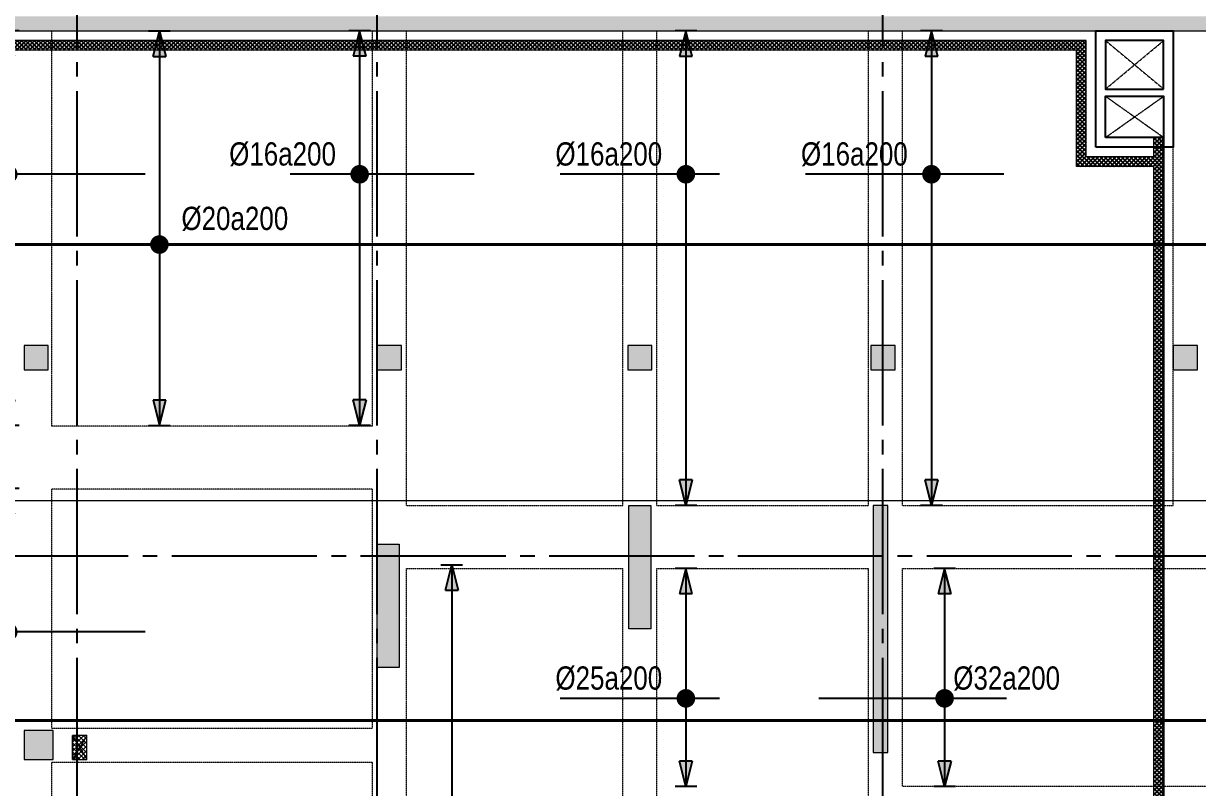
# Model space of a CAD drawing. Header units: millimetres. Extents: x -3819597 to -2591384, y 582389 to 820195.
# Drawn here: x -3678958 to -3654695, y 757456 to 773231 of the extents above; entities that cross this region are included whole.
import ezdxf
from ezdxf.enums import TextEntityAlignment as Align

# ---------------------------------------------------------------- set-up
doc = ezdxf.new("R2010")
doc.units = ezdxf.units.MM
doc.header["$MEASUREMENT"] = 0
for name, pattern in [('CENTER', [2, 1.25, -0.25, 0.25, -0.25]), ('CHG_XX_Damsan_Ham 2$0$CHG_XX_Damsan_Ham 2$0$HIDDEN', [0.375, 0.25, -0.125]), ('CHG_XX_Luoi truc$0$MB_Luoi truc$0$Center101', [13, 10, -1, 1, -1]), ('HIDDEN', [0.375, 0.25, -0.125])]:
    doc.linetypes.add(name, pattern=pattern)
doc.layers.get('Defpoints').update_dxf_attribs({"color": 10, "lineweight": 0})
for name, color, linetype in [('02HN. TEXT B', 1, 'Continuous'), ('08HN. SSS X', 6, 'Continuous'), ('12HN. GRID', 1, 'CENTER'), ('CHG_XX_Damsan_Ham 2$0$CHG_XX_Damsan_Ham 2$0$MEP-00-GENERAL-35', 2, 'Continuous'), ('CHG_XX_Damsan_Ham 2$0$DTE-MEP-REVISION-1', 2, 'Continuous'), ('CHG_XX_Luoi truc$0$Grid', 34, 'Continuous'), ('CHG_XX_Luoi truc$0$Grid Line', 8, 'CHG_XX_Luoi truc$0$MB_Luoi truc$0$Center101'), ('dim', 51, 'Continuous')]:
    doc.layers.add(name, color=color, linetype=linetype)
for name, color, linetype, lineweight, plot in [('CHG_XX_Cot_Ham 2$0$NS-Column-H2', 90, 'Continuous', 13, False), ('CHG_XX_Cot_Ham 2$0$NS-Column-H2 @ 1', 90, 'Continuous', 13, False), ('CHG_XX_Cot_Ham 2$0$NS-Column-H2 @ 150', 90, 'Continuous', 13, False)]:
    doc.layers.add(name, color=color, linetype=linetype, lineweight=lineweight, plot=plot)
for name, color, linetype, lineweight in [('CHG_XX_Cot_Ham 2$0$NS-Pier-H2', 150, 'Continuous', 13), ('CHG_XX_Cot_Ham 2$0$NS-Pier-H2 @ 1', 150, 'Continuous', 13), ('CHG_XX_Cot_Ham 2$0$NS-Pier-H2 @ 150', 150, 'Continuous', 13), ("CHG_XX_Damsan_Ham 2$0$CHG_XX_Damsan_Ham 2$0$'S_General_Hidden_1 Thin", 1, 'CHG_XX_Damsan_Ham 2$0$CHG_XX_Damsan_Ham 2$0$HIDDEN', 18), ('CHG_XX_Damsan_Ham 2$0$CHG_XX_Damsan_Ham 2$0$CHG_XX_Damsan_Ham 2$0$HATCH', 154, 'Continuous', 9), ('CHG_XX_Damsan_Ham 2$0$CHG_XX_Damsan_Ham 2$0$CHG_XX_Damsan_Ham 2$0$Start net bao', 3, 'Continuous', 18), ('CHG_XX_Damsan_Ham 2$0$CHG_XX_Damsan_Ham 2$0$DBAO', 3, 'Continuous', 13), ('CHG_XX_Damsan_Ham 2$0$CHG_XX_Damsan_Ham 2$0$DMo', 9, 'CHG_XX_Damsan_Ham 2$0$CHG_XX_Damsan_Ham 2$0$HIDDEN', 9), ('CHG_XX_Damsan_Ham 2$0$CHG_XX_Damsan_Ham 2$0$DTE-MEP-H-SLAB TEXT', 3, 'Continuous', 0), ('CHG_XX_Damsan_Ham 2$0$CHG_XX_Damsan_Ham 2$0$HATCH', 154, 'Continuous', 9), ('CHG_XX_Damsan_Ham 2$0$CHG_XX_Damsan_Ham 2$0$mach ngung thi cong', 6, 'Continuous', 13), ('CHG_XX_Damsan_Ham 2$0$CHG_XX_Damsan_Ham 2$0$Start hatch', 8, 'Continuous', 25), ('CHG_XX_Damsan_Ham 2$0$CHG_XX_Damsan_Ham 2$0$Start net bao', 3, 'Continuous', 18), ('CHG_XX_Damsan_Ham 2$0$DTE-MEP-H-SLAB TEXT', 3, 'Continuous', 0), ('CHG_XX_Damsan_Ham 2$0$HATCH', 57, 'Continuous', 9), ('CHG_XX_Damsan_Ham 2$0$mach ngung thi cong', 6, 'Continuous', 13), ('thep chay suot', 5, 'HIDDEN', 40)]:
    doc.layers.add(name, color=color, linetype=linetype, lineweight=lineweight)
doc.styles.add('[HN042014]STYLE', font='arial.ttf', dxfattribs={"width": 0.8})
doc.styles.add('CHG_XX_Luoi truc$0$MB_Luoi truc$0$Grid A-F$0$VNI-HelveCB', font='VHELVCB_0.TTF')
pattern_1 = [(45, (-2489668.38, 817754.12), (-88.3883476, 88.3883476), [])]

# ---------------------------------------------------------------- blocks, each defined once
blk = doc.blocks.new('*U557')
at = {"layer": '12HN. GRID', "linetype": 'Continuous'}
h = blk.add_hatch(color=256, dxfattribs=at)
h.dxf.hatch_style = 1
h.paths.add_polyline_path([(-44, 811.7), (44, 811.7), (0, 987.7)])
h = blk.add_hatch(color=256, dxfattribs=at)
h.dxf.hatch_style = 1
h.paths.add_polyline_path([(0, -1729), (44, -1553), (-44, -1553)])
at = {"layer": '08HN. SSS X', "linetype": 'ByBlock', "ltscale": 10}
for p, q in [((-942.2, 0), (855.8, 0)), ((-942.2, 0), (-942.2, 0)), ((855.8, 0), (855.8, 0))]:
    blk.add_line(p, q, dxfattribs=at)
at = {"layer": '12HN. GRID', "linetype": 'Continuous'}
for p, q in [((-75, 987.7), (75, 987.7)), ((-44, 811.7), (0, 987.7)), ((0, 987.7), (0, -1729)), ((0, 987.7), (44, 811.7)), ((-44, 811.7), (44, 811.7)), ((-44, -1553), (44, -1553)), ((-44, -1553), (0, -1729)), ((0, -1729), (44, -1553)), ((-75, -1729), (75, -1729))]:
    blk.add_line(p, q, dxfattribs=at)
at = {"layer": '12HN. GRID', "linetype": 'Continuous', "const_width": 64, "flags": 128}
blk.add_lwpolyline([(-32, 0, 1), (32, 0, 1)], format="xyb", close=True, dxfattribs=at)
at = {"layer": '02HN. TEXT B', "linetype": 'ByBlock', "style": '[HN042014]STYLE', "width": 0.8, "flags": 8}
blk.add_attdef('1', text='', height=160, dxfattribs=at).set_placement((164.4, 140), align=Align.MIDDLE_LEFT)
blk.add_attdef('0', text='', height=160, dxfattribs=at).set_placement((1102.5, 160), align=Align.MIDDLE_CENTER)
at = {"layer": 'Defpoints', "color": 9, "linetype": 'ByBlock', "style": '[HN042014]STYLE', "width": 0.8, "flags": 9}
for tag, p in [('2', (2489.1, 9127.5)), ('3', (2489.1, 8722.7)), ('4', (2489.1, 8317.9)), ('5', (2489.1, 7927.5))]:
    blk.add_attdef(tag, text='', height=250, dxfattribs=at).set_placement(p, align=Align.MIDDLE_CENTER)
blk = doc.blocks.new('*U558')
at = {"layer": '12HN. GRID', "linetype": 'Continuous'}
h = blk.add_hatch(color=256, dxfattribs=at)
h.dxf.hatch_style = 1
h.paths.add_polyline_path([(-44, 811.7), (44, 811.7), (0, 987.7)])
h = blk.add_hatch(color=256, dxfattribs=at)
h.dxf.hatch_style = 1
h.paths.add_polyline_path([(0, -1729), (44, -1553), (-44, -1553)])
at = {"layer": '08HN. SSS X', "linetype": 'ByBlock', "ltscale": 10}
for p, q in [((-788.3, 0), (478.2, 0)), ((-788.3, 0), (-788.3, 0)), ((478.2, 0), (478.2, 0))]:
    blk.add_line(p, q, dxfattribs=at)
at = {"layer": '12HN. GRID', "linetype": 'Continuous'}
for p, q in [((-75, 987.7), (75, 987.7)), ((-44, 811.7), (0, 987.7)), ((0, 987.7), (0, -1729)), ((0, 987.7), (44, 811.7)), ((-44, 811.7), (44, 811.7)), ((-44, -1553), (44, -1553)), ((-44, -1553), (0, -1729)), ((0, -1729), (44, -1553)), ((-75, -1729), (75, -1729))]:
    blk.add_line(p, q, dxfattribs=at)
at = {"layer": '12HN. GRID', "linetype": 'Continuous', "const_width": 64, "flags": 128}
blk.add_lwpolyline([(-32, 0, 1), (32, 0, 1)], format="xyb", close=True, dxfattribs=at)
at = {"layer": '02HN. TEXT B', "linetype": 'ByBlock', "style": '[HN042014]STYLE', "width": 0.8, "flags": 8}
blk.add_attdef('1', text='', height=160, dxfattribs=at).set_placement((164.4, 140), align=Align.MIDDLE_LEFT)
blk.add_attdef('0', text='', height=160, dxfattribs=at).set_placement((1102.5, 160), align=Align.MIDDLE_CENTER)
at = {"layer": 'Defpoints', "color": 9, "linetype": 'ByBlock', "style": '[HN042014]STYLE', "width": 0.8, "flags": 9}
for tag, p in [('2', (2343, 9127.5)), ('3', (2343, 8722.7)), ('4', (2343, 8317.9)), ('5', (2343, 7927.5))]:
    blk.add_attdef(tag, text='', height=250, dxfattribs=at).set_placement(p, align=Align.MIDDLE_CENTER)
blk = doc.blocks.new('*U559')
at = {"layer": '12HN. GRID', "linetype": 'Continuous'}
h = blk.add_hatch(color=256, dxfattribs=at)
h.dxf.hatch_style = 1
h.paths.add_polyline_path([(-44, 811.7), (44, 811.7), (0, 987.7)])
h = blk.add_hatch(color=256, dxfattribs=at)
h.dxf.hatch_style = 1
h.paths.add_polyline_path([(0, -2279), (44, -2103), (-44, -2103)])
at = {"layer": '08HN. SSS X', "linetype": 'ByBlock', "ltscale": 10}
for p, q in [((-232.6, 0), (867.1, 0)), ((-232.6, 0), (-232.6, 0)), ((867.1, 0), (867.1, 0))]:
    blk.add_line(p, q, dxfattribs=at)
at = {"layer": '12HN. GRID', "linetype": 'Continuous'}
for p, q in [((-75, 987.7), (75, 987.7)), ((-44, 811.7), (0, 987.7)), ((0, 987.7), (0, -2279)), ((0, 987.7), (44, 811.7)), ((-44, 811.7), (44, 811.7)), ((-44, -2103), (44, -2103)), ((-44, -2103), (0, -2279)), ((0, -2279), (44, -2103)), ((-75, -2279), (75, -2279))]:
    blk.add_line(p, q, dxfattribs=at)
at = {"layer": '12HN. GRID', "linetype": 'Continuous', "const_width": 64, "flags": 128}
blk.add_lwpolyline([(-32, 0, 1), (32, 0, 1)], format="xyb", close=True, dxfattribs=at)
at = {"layer": '02HN. TEXT B', "linetype": 'ByBlock', "style": '[HN042014]STYLE', "width": 0.8, "flags": 8}
blk.add_attdef('1', text='', height=160, dxfattribs=at).set_placement((164.4, 140), align=Align.MIDDLE_LEFT)
blk.add_attdef('0', text='', height=160, dxfattribs=at).set_placement((1102.5, 160), align=Align.MIDDLE_CENTER)
at = {"layer": 'Defpoints', "color": 9, "linetype": 'ByBlock', "style": '[HN042014]STYLE', "width": 0.8, "flags": 9}
for tag, p in [('2', (2732, 9127.5)), ('3', (2732, 8722.7)), ('4', (2732, 8317.9)), ('5', (2732, 7927.5))]:
    blk.add_attdef(tag, text='', height=250, dxfattribs=at).set_placement(p, align=Align.MIDDLE_CENTER)
blk = doc.blocks.new('*U560')
at = {"layer": '12HN. GRID', "linetype": 'Continuous'}
h = blk.add_hatch(color=256, dxfattribs=at)
h.dxf.hatch_style = 1
h.paths.add_polyline_path([(-44, 811.7), (44, 811.7), (0, 987.7)])
h = blk.add_hatch(color=256, dxfattribs=at)
h.dxf.hatch_style = 1
h.paths.add_polyline_path([(0, -2279), (44, -2103), (-44, -2103)])
at = {"layer": '08HN. SSS X', "linetype": 'ByBlock', "ltscale": 10}
for p, q in [((-499.3, 0), (867.1, 0)), ((-499.3, 0), (-499.3, 0)), ((867.1, 0), (867.1, 0))]:
    blk.add_line(p, q, dxfattribs=at)
at = {"layer": '12HN. GRID', "linetype": 'Continuous'}
for p, q in [((-75, 987.7), (75, 987.7)), ((-44, 811.7), (0, 987.7)), ((0, 987.7), (0, -2279)), ((0, 987.7), (44, 811.7)), ((-44, 811.7), (44, 811.7)), ((-44, -2103), (44, -2103)), ((-44, -2103), (0, -2279)), ((0, -2279), (44, -2103)), ((-75, -2279), (75, -2279))]:
    blk.add_line(p, q, dxfattribs=at)
at = {"layer": '12HN. GRID', "linetype": 'Continuous', "const_width": 64, "flags": 128}
blk.add_lwpolyline([(-32, 0, 1), (32, 0, 1)], format="xyb", close=True, dxfattribs=at)
at = {"layer": '02HN. TEXT B', "linetype": 'ByBlock', "style": '[HN042014]STYLE', "width": 0.8, "flags": 8}
blk.add_attdef('1', text='', height=160, dxfattribs=at).set_placement((164.4, 140), align=Align.MIDDLE_LEFT)
blk.add_attdef('0', text='', height=160, dxfattribs=at).set_placement((1102.5, 160), align=Align.MIDDLE_CENTER)
at = {"layer": 'Defpoints', "color": 9, "linetype": 'ByBlock', "style": '[HN042014]STYLE', "width": 0.8, "flags": 9}
for tag, p in [('2', (2732, 9127.5)), ('3', (2732, 8722.7)), ('4', (2732, 8317.9)), ('5', (2732, 7927.5))]:
    blk.add_attdef(tag, text='', height=250, dxfattribs=at).set_placement(p, align=Align.MIDDLE_CENTER)
blk = doc.blocks.new('*U703')
at = {"layer": '12HN. GRID', "linetype": 'Continuous'}
h = blk.add_hatch(color=256, dxfattribs=at)
h.dxf.hatch_style = 1
h.paths.add_polyline_path([(-44, 1295.3), (44, 1295.3), (0, 1471.3)])
h = blk.add_hatch(color=256, dxfattribs=at)
h.dxf.hatch_style = 1
h.paths.add_polyline_path([(0, -1245.3), (44, -1069.3), (-44, -1069.3)])
for p, q in [((-75, 1471.3), (75, 1471.3)), ((-44, 1295.3), (0, 1471.3)), ((0, 1471.3), (0, -1245.3)), ((0, 1471.3), (44, 1295.3)), ((-44, 1295.3), (44, 1295.3)), ((-44, -1069.3), (44, -1069.3)), ((-44, -1069.3), (0, -1245.3)), ((0, -1245.3), (44, -1069.3)), ((-75, -1245.3), (75, -1245.3))]:
    blk.add_line(p, q, dxfattribs=at)
at = {"layer": '12HN. GRID', "linetype": 'Continuous', "const_width": 64, "flags": 128}
blk.add_lwpolyline([(-32, 0, 1), (32, 0, 1)], format="xyb", close=True, dxfattribs=at)
at = {"layer": 'thep chay suot', "linetype": 'HIDDEN', "ltscale": 10}
blk.add_line((-27726.7, 0), (10959.2, 0), dxfattribs=at)
at = {"layer": '02HN. TEXT B', "linetype": 'ByBlock', "style": '[HN042014]STYLE', "width": 0.8, "flags": 8}
blk.add_attdef('0', text='', height=160, dxfattribs=at).set_placement((-351.3, 260), align=Align.MIDDLE_CENTER)
blk.add_attdef('1', text='', height=160, dxfattribs=at).set_placement((151.8, 180), align=Align.MIDDLE_LEFT)
at = {"layer": 'Defpoints', "color": 9, "linetype": 'ByBlock', "style": '[HN042014]STYLE', "width": 0.8, "flags": 9}
for tag, p in [('2', (-12351, -1000)), ('3', (-12351, -1404.8)), ('4', (-12351, -1809.5)), ('5', (-12351, -2200))]:
    blk.add_attdef(tag, text='', height=250, dxfattribs=at).set_placement(p, align=Align.MIDDLE_CENTER)
blk = doc.blocks.new('*U704')
at = {"layer": 'thep chay suot', "linetype": 'HIDDEN', "ltscale": 10}
blk.add_line((-15835.8, 0), (23090.8, 0), dxfattribs=at)
at = {"layer": '02HN. TEXT B', "linetype": 'ByBlock', "style": '[HN042014]STYLE', "width": 0.8, "flags": 8}
blk.add_attdef('0', text='', height=160, dxfattribs=at).set_placement((-351.3, 260), align=Align.MIDDLE_CENTER)
blk.add_attdef('1', text='', height=160, dxfattribs=at).set_placement((151.8, -144.2), align=Align.MIDDLE_LEFT)
at = {"layer": 'Defpoints', "color": 9, "linetype": 'ByBlock', "style": '[HN042014]STYLE', "width": 0.8, "flags": 9}
for tag, p in [('2', (-479.5, -185.6)), ('3', (-479.5, -590.3)), ('4', (-479.5, -995.1)), ('5', (-479.5, -1385.6))]:
    blk.add_attdef(tag, text='', height=250, dxfattribs=at).set_placement(p, align=Align.MIDDLE_CENTER)
blk = doc.blocks.new('*U566')
at = {"layer": '12HN. GRID', "linetype": 'Continuous'}
h = blk.add_hatch(color=256, dxfattribs=at)
h.dxf.hatch_style = 1
h.paths.add_polyline_path([(-44, 811.7), (44, 811.7), (0, 987.7)])
h = blk.add_hatch(color=256, dxfattribs=at)
h.dxf.hatch_style = 1
h.paths.add_polyline_path([(0, -6012.3), (44, -5836.3), (-44, -5836.3)])
at = {"layer": '08HN. SSS X', "linetype": 'ByBlock', "ltscale": 10}
for p, q in [((-942.2, 0), (624.2, 0)), ((-942.2, 0), (-942.2, 0)), ((624.2, 0), (624.2, 0))]:
    blk.add_line(p, q, dxfattribs=at)
at = {"layer": '12HN. GRID', "linetype": 'Continuous'}
for p, q in [((-75, 987.7), (75, 987.7)), ((-44, 811.7), (0, 987.7)), ((0, 987.7), (0, -6012.3)), ((0, 987.7), (44, 811.7)), ((-44, 811.7), (44, 811.7)), ((-44, -5836.3), (44, -5836.3)), ((-44, -5836.3), (0, -6012.3)), ((0, -6012.3), (44, -5836.3)), ((-75, -6012.3), (75, -6012.3))]:
    blk.add_line(p, q, dxfattribs=at)
at = {"layer": '12HN. GRID', "linetype": 'Continuous', "const_width": 64, "flags": 128}
blk.add_lwpolyline([(-32, 0, 1), (32, 0, 1)], format="xyb", close=True, dxfattribs=at)
at = {"layer": '02HN. TEXT B', "linetype": 'ByBlock', "style": '[HN042014]STYLE', "width": 0.8, "flags": 8}
blk.add_attdef('1', text='', height=160, dxfattribs=at).set_placement((164.4, 140), align=Align.MIDDLE_LEFT)
blk.add_attdef('0', text='', height=160, dxfattribs=at).set_placement((1102.5, 160), align=Align.MIDDLE_CENTER)
at = {"layer": 'Defpoints', "color": 9, "linetype": 'ByBlock', "style": '[HN042014]STYLE', "width": 0.8, "flags": 9}
for tag, p in [('2', (2489.1, 9127.5)), ('3', (2489.1, 8722.7)), ('4', (2489.1, 8317.9)), ('5', (2489.1, 7927.5))]:
    blk.add_attdef(tag, text='', height=250, dxfattribs=at).set_placement(p, align=Align.MIDDLE_CENTER)
blk = doc.blocks.new('*U824')
at = {"layer": '12HN. GRID', "linetype": 'Continuous'}
h = blk.add_hatch(color=256, dxfattribs=at)
h.dxf.hatch_style = 1
h.paths.add_polyline_path([(-44, 718.7), (44, 718.7), (0, 894.7)])
h = blk.add_hatch(color=256, dxfattribs=at)
h.dxf.hatch_style = 1
h.paths.add_polyline_path([(0, -607.7), (44, -431.7), (-44, -431.7)])
at = {"layer": '08HN. SSS X', "linetype": 'ByBlock', "ltscale": 10}
for p, q in [((-232.6, 0), (867.1, 0)), ((-232.6, 0), (-232.6, 0)), ((867.1, 0), (867.1, 0))]:
    blk.add_line(p, q, dxfattribs=at)
at = {"layer": '12HN. GRID', "linetype": 'Continuous'}
for p, q in [((-75, 894.7), (75, 894.7)), ((-44, 718.7), (0, 894.7)), ((0, 894.7), (0, -607.7)), ((0, 894.7), (44, 718.7)), ((-44, 718.7), (44, 718.7)), ((-44, -431.7), (44, -431.7)), ((-44, -431.7), (0, -607.7)), ((0, -607.7), (44, -431.7)), ((-75, -607.7), (75, -607.7))]:
    blk.add_line(p, q, dxfattribs=at)
at = {"layer": '12HN. GRID', "linetype": 'Continuous', "const_width": 64, "flags": 128}
blk.add_lwpolyline([(-32, 0, 1), (32, 0, 1)], format="xyb", close=True, dxfattribs=at)
at = {"layer": '02HN. TEXT B', "linetype": 'ByBlock', "style": '[HN042014]STYLE', "width": 0.8, "flags": 8}
blk.add_attdef('1', text='', height=160, dxfattribs=at).set_placement((164.4, 140), align=Align.MIDDLE_LEFT)
blk.add_attdef('0', text='', height=160, dxfattribs=at).set_placement((1102.5, 160), align=Align.MIDDLE_CENTER)
at = {"layer": 'Defpoints', "color": 9, "linetype": 'ByBlock', "style": '[HN042014]STYLE', "width": 0.8, "flags": 9}
for tag, p in [('2', (2732, 9127.5)), ('3', (2732, 8722.7)), ('4', (2732, 8317.9)), ('5', (2732, 7927.5))]:
    blk.add_attdef(tag, text='', height=250, dxfattribs=at).set_placement(p, align=Align.MIDDLE_CENTER)
blk = doc.blocks.new('*U656')
at = {"layer": '12HN. GRID', "linetype": 'Continuous'}
h = blk.add_hatch(color=256, dxfattribs=at)
h.dxf.hatch_style = 1
h.paths.add_polyline_path([(-44, 2315.3), (44, 2315.3), (0, 2491.3)])
h = blk.add_hatch(color=256, dxfattribs=at)
h.dxf.hatch_style = 1
h.paths.add_polyline_path([(0, -2566.8), (44, -2390.8), (-44, -2390.8)])
at = {"layer": '08HN. SSS X', "linetype": 'ByBlock', "ltscale": 10}
for p, q in [((-1112.7, 0), (520.9, 0)), ((-1112.7, 0), (-1112.7, 0)), ((520.9, 0), (520.9, 0))]:
    blk.add_line(p, q, dxfattribs=at)
at = {"layer": '12HN. GRID', "linetype": 'Continuous'}
for p, q in [((-75, 2491.3), (75, 2491.3)), ((-44, 2315.3), (0, 2491.3)), ((0, 2491.3), (0, -2566.8)), ((0, 2491.3), (44, 2315.3)), ((-44, 2315.3), (44, 2315.3)), ((-44, -2390.8), (44, -2390.8)), ((-44, -2390.8), (0, -2566.8)), ((0, -2566.8), (44, -2390.8)), ((-75, -2566.8), (75, -2566.8))]:
    blk.add_line(p, q, dxfattribs=at)
at = {"layer": '12HN. GRID', "linetype": 'Continuous', "const_width": 64, "flags": 128}
blk.add_lwpolyline([(-32, 0, -1), (32, 0, -1)], format="xyb", close=True, dxfattribs=at)
at = {"layer": '02HN. TEXT B', "linetype": 'ByBlock', "style": '[HN042014]STYLE', "width": 0.8, "flags": 8}
blk.add_attdef('1', text='', height=160, dxfattribs=at).set_placement((101.6, 140), align=Align.MIDDLE_LEFT)
blk.add_attdef('0', text='', height=160, dxfattribs=at).set_placement((1102.5, 160), align=Align.MIDDLE_CENTER)
at = {"layer": 'Defpoints', "color": 9, "linetype": 'ByBlock', "style": '[HN042014]STYLE', "width": 0.8, "flags": 9}
for tag, p in [('2', (2952.2, 13213.4)), ('3', (2952.2, 12808.6)), ('4', (2952.2, 12403.8)), ('5', (2952.2, 12013.4))]:
    blk.add_attdef(tag, text='', height=250, dxfattribs=at).set_placement(p, align=Align.MIDDLE_CENTER)
blk = doc.blocks.new('*U1035')
at = {"layer": 'CHG_XX_Cot_Ham 2$0$NS-Pier-H2 @ 1'}
h = blk.add_hatch(color=256, dxfattribs=at)
h.dxf.hatch_style = 1
h.paths.add_polyline_path([(450, 0), (0, 0), (0, -2550), (450, -2550)])
at = {"layer": 'CHG_XX_Cot_Ham 2$0$NS-Pier-H2 @ 150'}
h = blk.add_hatch(color=256, dxfattribs=at)
h.dxf.hatch_style = 1
h.paths.add_polyline_path([(450, 0), (0, 0), (0, -2550), (450, -2550)])
blk = doc.blocks.new('CHG_XX_Cot_Ham 2$0$Block A_C450x2250')
at = {"layer": 'CHG_XX_Cot_Ham 2$0$NS-Pier-H2'}
blk.add_lwpolyline([(450, -2550), (0, -2550), (0, 0), (450, 0)], close=True, dxfattribs=at)
blk.add_blockref('*U1035', (0, 0), dxfattribs=at)
blk = doc.blocks.new('*U1037')
at = {"layer": 'CHG_XX_Cot_Ham 2$0$NS-Column-H2 @ 1'}
h = blk.add_hatch(color=256, dxfattribs=at)
h.dxf.hatch_style = 1
h.paths.add_polyline_path([(-250, -250), (-250, 250), (250, 250), (250, -250)])
at = {"layer": 'CHG_XX_Cot_Ham 2$0$NS-Column-H2 @ 150'}
h = blk.add_hatch(color=256, dxfattribs=at)
h.dxf.hatch_style = 1
h.paths.add_polyline_path([(-250, -250), (-250, 250), (250, 250), (250, -250)])
blk = doc.blocks.new('CHG_XX_Cot_Ham 2$0$500x500')
at = {"layer": 'CHG_XX_Cot_Ham 2$0$NS-Column-H2'}
blk.add_lwpolyline([(250, -250), (250, 250), (-250, 250), (-250, -250)], close=True, dxfattribs=at)
blk.add_blockref('*U1037', (0, 0), dxfattribs=at)
blk = doc.blocks.new('*U1036')
at = {"layer": 'CHG_XX_Cot_Ham 2$0$NS-Column-H2 @ 1'}
h = blk.add_hatch(color=256, dxfattribs=at)
h.dxf.hatch_style = 1
h.paths.add_polyline_path([(-300, -300), (-300, 300), (300, 300), (300, -300)])
at = {"layer": 'CHG_XX_Cot_Ham 2$0$NS-Column-H2 @ 150'}
h = blk.add_hatch(color=256, dxfattribs=at)
h.dxf.hatch_style = 1
h.paths.add_polyline_path([(-300, -300), (-300, 300), (300, 300), (300, -300)])
blk = doc.blocks.new('CHG_XX_Cot_Ham 2$0$HoBoi_C600x600')
at = {"layer": 'CHG_XX_Cot_Ham 2$0$NS-Column-H2'}
blk.add_lwpolyline([(300, -300), (300, 300), (-300, 300), (-300, -300)], close=True, dxfattribs=at)
blk.add_blockref('*U1036', (0, 0), dxfattribs=at)
blk = doc.blocks.new('*U1029')
at = {"layer": 'CHG_XX_Luoi truc$0$Grid Line'}
blk.add_line((0, 0), (0, 608), dxfattribs=at)
at = {"layer": 'CHG_XX_Luoi truc$0$Grid', "lineweight": -2, "style": 'CHG_XX_Luoi truc$0$MB_Luoi truc$0$Grid A-F$0$VNI-HelveCB'}
for tag, p in [('GRIDSUB', (0, 617)), ('GRID', (0, -9))]:
    blk.add_attdef(tag, text='', height=5, dxfattribs=at).set_placement(p, align=Align.MIDDLE)
blk = doc.blocks.new('*U1031')
at = {"layer": 'CHG_XX_Luoi truc$0$Grid Line'}
blk.add_line((0, 0), (0, 438), dxfattribs=at)
at = {"layer": 'CHG_XX_Luoi truc$0$Grid', "lineweight": -2, "style": 'CHG_XX_Luoi truc$0$MB_Luoi truc$0$Grid A-F$0$VNI-HelveCB'}
for tag, p in [('GRIDSUB', (0, 447)), ('GRID', (0, -9))]:
    blk.add_attdef(tag, text='', height=5, dxfattribs=at).set_placement(p, align=Align.MIDDLE)
blk = doc.blocks.new('CHG_XX_Luoi truc')
at = {"layer": 'CHG_XX_Luoi truc$0$Grid', "xscale": 300, "yscale": 300, "zscale": 300}
for p in [(70650, -12747), (76850, -12747), (87300, -12747)]:
    blk.add_blockref('*U1029', p, dxfattribs=at)
at = {"layer": 'CHG_XX_Luoi truc$0$Grid', "xscale": 300.0000000000013, "yscale": 300.0000000000013, "zscale": 300.0000000000013, "rotation": 90}
blk.add_blockref('*U1031', (110703, 152250), dxfattribs=at)
blk = doc.blocks.new('CHG_XX_Cot_Ham 2')
at = {"layer": 'CHG_XX_Cot_Ham 2$0$NS-Column-H2'}
h = blk.add_hatch(dxfattribs=at)
h.set_pattern_fill('ANSI37', color=256, scale=20.833333, angle=270, style=0)
h.set_pattern_definition([(315, (-339307.24, -90764.444), (46.772167, 46.772167), []), (45, (-339307.24, -90764.444), (-46.772167, 46.772167), [])])
h.paths.add_polyline_path([(70550, 148050.4), (70550, 148550.5), (70850, 148550.5), (70850, 148050.4)])
at = {"layer": 'CHG_XX_Cot_Ham 2$0$NS-Pier-H2'}
h = blk.add_hatch(color=256, dxfattribs=at)
h.dxf.hatch_style = 1
h.paths.add_polyline_path([(99639.2, 163400), (-10900, 163400), (-10900, 85450), (-300, 85450), (-300, 84050), (32350, 84050), (32350, -9000), (103575.5, -9000), (106050, -6022), (106050, 158254.3)])
h.paths.add_polyline_path([(99533.7, 163100), (105750, 158110.4), (105750, 90450), (105650, 90450), (105750, 90450), (105750, 13850), (105750, 13722.3), (105750, -5913.6), (103434.7, -8700), (93599.8, -8700), (93299.8, -8700), (32650, -8700), (32650, 84350), (0, 84350), (0, 85750), (-10600, 85750), (-10600, 163100), (93600, 163100)], flags=16)
h = blk.add_hatch(color=256, dxfattribs=at)
h.dxf.hatch_style = 1
h.paths.add_polyline_path([(87400, 153300), (87100, 153300), (87100, 148200), (87400, 148200)])
at = {"layer": 'CHG_XX_Cot_Ham 2$0$NS-Column-H2'}
blk.add_lwpolyline([(70850, 148550.5), (70550, 148550.5), (70550, 148050.5), (70850, 148050.5), (70850, 148550.5), (70550, 148050.5), (70550, 148550.5), (70850, 148050.5)], dxfattribs=at)
at = {"layer": 'CHG_XX_Cot_Ham 2$0$NS-Pier-H2'}
blk.add_line((-10600, 163100), (99533.7, 163100), dxfattribs=at)
blk.add_lwpolyline([(87400, 153300), (87100, 153300), (87100, 148200), (87400, 148200)], close=True, dxfattribs=at)
at = {"layer": 'CHG_XX_Cot_Ham 2$0$NS-Column-H2'}
for name, p in [('CHG_XX_Cot_Ham 2$0$500x500', (69800, 156350)), ('CHG_XX_Cot_Ham 2$0$500x500', (77100, 156350)), ('CHG_XX_Cot_Ham 2$0$500x500', (82275, 156350)), ('CHG_XX_Cot_Ham 2$0$500x500', (87300, 156350)), ('CHG_XX_Cot_Ham 2$0$500x500', (93550, 156350)), ('CHG_XX_Cot_Ham 2$0$HoBoi_C600x600', (69850, 148350))]:
    blk.add_blockref(name, p, dxfattribs=at)
at = {"layer": 'CHG_XX_Cot_Ham 2$0$NS-Pier-H2'}
for name, p in [('CHG_XX_Luoi truc', (0, 0)), ('CHG_XX_Cot_Ham 2$0$Block A_C450x2250', (82050, 153300)), ('CHG_XX_Cot_Ham 2$0$Block A_C450x2250', (76850, 152500))]:
    blk.add_blockref(name, p, dxfattribs=at)
blk = doc.blocks.new('CHG_XX_Damsan_Ham 2$0$CHG_XX_Damsan_Ham 2$0$sdfsgdh')
at = {"layer": 'CHG_XX_Damsan_Ham 2$0$CHG_XX_Damsan_Ham 2$0$Start hatch', "ltscale": 0.5}
h = blk.add_hatch(dxfattribs=at)
h.set_pattern_fill('ANSI37', color=256, scale=500)
h.set_pattern_definition([(45, (273994.73, -7150), (-44.194174, 44.194174), []), (135, (273994.73, -7150), (-44.194174, -44.194174), [])])
h.paths.add_polyline_path([(102202, 2000), (75028, 2000), (75028, 400), (72228, 400), (72228, 1800), (72628, 1800), (72628, 2000), (45037, 2000), (45037, 400), (42237, 400), (42237, 1800), (42637, 1800), (42637, 2000), (42037, 2000), (42037, 1800), (42037, 200), (45237, 200), (45237, 1800), (72028, 1800), (72028, 200), (75228, 200), (75228, 1800), (102002, 1800), (102202, 1800)])
h = blk.add_hatch(dxfattribs=at)
h.set_pattern_fill('ANSI37', color=256, scale=500)
h.set_pattern_definition([(45, (273994.73, -8650), (-44.194174, 44.194174), []), (135, (273994.73, -8650), (-44.194174, -44.194174), [])])
h.paths.add_polyline_path([(103800, -3), (103600, -3), (103600, -403), (102202, -403), (102202, 1800), (102002, 1800), (102002, -603), (103600, -603), (103600, -36361), (103800, -36361)])
at = {"layer": 'CHG_XX_Damsan_Ham 2$0$CHG_XX_Damsan_Ham 2$0$DTE-MEP-H-SLAB TEXT', "color": 2, "ltscale": 0.5}
blk.add_line((103800, -3), (103600, -3), dxfattribs=at)
at = {"layer": 'CHG_XX_Damsan_Ham 2$0$CHG_XX_Damsan_Ham 2$0$DTE-MEP-H-SLAB TEXT', "color": 2, "ltscale": 0.5, "flags": 128}
for points in [[(102202, -403), (102202, 2000), (75028, 2000), (75028, 400)], [(102002, -603), (102002, 1800), (75228, 1800), (75228, 200)], [(103600, -403), (103600, -3)], [(103600, -403), (102202, -403)], [(103600, -603), (102002, -603)]]:
    blk.add_lwpolyline(points, dxfattribs=at)
at = {"layer": 'CHG_XX_Damsan_Ham 2$0$CHG_XX_Damsan_Ham 2$0$MEP-00-GENERAL-35'}
for points in [[(102400, -203), (102400, 2197), (104000, 2197), (104000, -203)], [(103800, 997), (103800, 1997), (102600, 1997), (102600, 997)], [(102600, -3), (102600, 847), (103800, 847), (103800, -3)]]:
    blk.add_lwpolyline(points, close=True, dxfattribs=at)
at = {"layer": 'CHG_XX_Damsan_Ham 2$0$DTE-MEP-H-SLAB TEXT', "color": 2, "ltscale": 0.5, "flags": 128}
blk.add_lwpolyline([(103600, -74225), (103600, -603)], dxfattribs=at)
at = {"layer": 'CHG_XX_Damsan_Ham 2$0$DTE-MEP-REVISION-1', "ltscale": 0.5}
blk.add_line((103800, -3), (103800, -74225), dxfattribs=at)
blk = doc.blocks.new('CHG_XX_Damsan_Ham 2', base_point=(3089256, -609981))
at = {"layer": 'CHG_XX_Damsan_Ham 2$0$CHG_XX_Damsan_Ham 2$0$CHG_XX_Damsan_Ham 2$0$HATCH'}
h = blk.add_hatch(dxfattribs=at)
h.set_pattern_fill('ANSI31', color=256, scale=1000)
h.set_pattern_definition(pattern_1)
h.paths.add_polyline_path([(87700, 162897), (87300, 162897), (87300, 162698), (87700, 162698)])
h.paths.add_polyline_path([(87300, 162897), (87000, 162897), (87000, 162698), (87300, 162698)])
at = {"layer": 'CHG_XX_Damsan_Ham 2$0$CHG_XX_Damsan_Ham 2$0$HATCH'}
h = blk.add_hatch(dxfattribs=at)
h.set_pattern_fill('ANSI31', color=256, scale=1000)
h.set_pattern_definition(pattern_1)
h.paths.add_polyline_path([(87700, 162897), (87300, 162897), (87300, 162698), (87700, 162698)])
h.paths.add_polyline_path([(87300, 162897), (87000, 162897), (87000, 162698), (87300, 162698)])
at = {"layer": "CHG_XX_Damsan_Ham 2$0$CHG_XX_Damsan_Ham 2$0$'S_General_Hidden_1 Thin", "ltscale": 10}
for p, q in [((70125, 154938), (70125, 163100)), ((76750, 154938), (76750, 163100)), ((77450, 153300), (77450, 163100)), ((81925, 153300), (81925, 163100)), ((82625, 153300), (82625, 163100)), ((87000, 153300), (87000, 163100)), ((87700, 153300), (87700, 163100)), ((93300, 153300), (93300, 163100)), ((76750, 154938), (70125, 154938)), ((70125, 148700), (70125, 153638)), ((76750, 153638), (70125, 153638)), ((76750, 148700), (76750, 153638)), ((77450, 153300), (81925, 153300)), ((82625, 153300), (87000, 153300)), ((87700, 153300), (93300, 153300)), ((77450, 146475), (77450, 152000)), ((77450, 152000), (81925, 152000)), ((81925, 146525), (81925, 152000)), ((82625, 146525), (82625, 152000)), ((82625, 152000), (87000, 152000)), ((87000, 146524), (87000, 152000)), ((87700, 147500), (87700, 152000)), ((87700, 152000), (97200, 152000)), ((70125, 148700), (76750, 148700)), ((70125, 148000), (76750, 148000)), ((70125, 140675), (70125, 148000)), ((76750, 132650), (76750, 148000)), ((87700, 147500), (97200, 147500))]:
    blk.add_line(p, q, dxfattribs=at)
at = {"layer": 'CHG_XX_Damsan_Ham 2$0$CHG_XX_Damsan_Ham 2$0$CHG_XX_Damsan_Ham 2$0$Start net bao'}
blk.add_lwpolyline([(-10600, 85750), (-10600, 163100), (99534, 163100), (105750, 158106), (105750, 128050)], dxfattribs=at)
at = {"layer": 'CHG_XX_Damsan_Ham 2$0$CHG_XX_Damsan_Ham 2$0$DMo'}
for p, q in [((91900, 161897), (93100, 162897)), ((91900, 162897), (93100, 161897)), ((91900, 160897), (93100, 161747)), ((91900, 161747), (93100, 160897))]:
    blk.add_line(p, q, dxfattribs=at)
at = {"layer": 'CHG_XX_Damsan_Ham 2$0$CHG_XX_Damsan_Ham 2$0$mach ngung thi cong'}
blk.add_lwpolyline([(23700, 90148), (-100, 90150), (-100, 153400), (99650, 153400), (99650, 71950), (75851, 71950), (75851, 88800), (75851, 88800), (75851, 129600), (23700, 129600)], close=True, dxfattribs=at)
at = {"layer": 'CHG_XX_Damsan_Ham 2$0$CHG_XX_Damsan_Ham 2$0$Start net bao'}
blk.add_lwpolyline([(-10600, 85750), (-10600, 163100), (99534, 163100), (105750, 158106), (105750, 128050)], dxfattribs=at)
at = {"layer": 'CHG_XX_Damsan_Ham 2$0$mach ngung thi cong'}
blk.add_lwpolyline([(23900, 90148), (-100, 90150), (-100, 153400), (99650, 153400), (99650, 71950), (75549, 71950), (75549, 88800), (75549, 88800), (75549, 129500), (23900, 129500)], close=True, dxfattribs=at)
at = {"layer": 'CHG_XX_Damsan_Ham 2$0$CHG_XX_Damsan_Ham 2$0$DBAO'}
blk.add_blockref('CHG_XX_Cot_Ham 2', (0, 0), dxfattribs=at)
at = {"layer": 'CHG_XX_Damsan_Ham 2$0$CHG_XX_Damsan_Ham 2$0$DTE-MEP-H-SLAB TEXT'}
blk.add_blockref('CHG_XX_Damsan_Ham 2$0$CHG_XX_Damsan_Ham 2$0$sdfsgdh', (-10700, 160900), dxfattribs=at)
at = {"layer": 'CHG_XX_Damsan_Ham 2$0$HATCH'}
blk.add_blockref('CHG_XX_Cot_Ham 2', (0, 0), dxfattribs=at)
blk = doc.blocks.new('*U567')
at = {"layer": '12HN. GRID', "linetype": 'Continuous'}
h = blk.add_hatch(color=256, dxfattribs=at)
h.dxf.hatch_style = 1
h.paths.add_polyline_path([(-44, 718.7), (44, 718.7), (0, 894.7)])
h = blk.add_hatch(color=256, dxfattribs=at)
h.dxf.hatch_style = 1
h.paths.add_polyline_path([(0, -607.7), (44, -431.7), (-44, -431.7)])
at = {"layer": '08HN. SSS X', "linetype": 'ByBlock', "ltscale": 10}
for p, q in [((-426.6, 0), (867.1, 0)), ((-426.6, 0), (-426.6, 0)), ((867.1, 0), (867.1, 0))]:
    blk.add_line(p, q, dxfattribs=at)
at = {"layer": '12HN. GRID', "linetype": 'Continuous'}
for p, q in [((-75, 894.7), (75, 894.7)), ((-44, 718.7), (0, 894.7)), ((0, 894.7), (0, -607.7)), ((0, 894.7), (44, 718.7)), ((-44, 718.7), (44, 718.7)), ((-44, -431.7), (44, -431.7)), ((-44, -431.7), (0, -607.7)), ((0, -607.7), (44, -431.7)), ((-75, -607.7), (75, -607.7))]:
    blk.add_line(p, q, dxfattribs=at)
at = {"layer": '12HN. GRID', "linetype": 'Continuous', "const_width": 64, "flags": 128}
blk.add_lwpolyline([(-32, 0, 1), (32, 0, 1)], format="xyb", close=True, dxfattribs=at)
at = {"layer": '02HN. TEXT B', "linetype": 'ByBlock', "style": '[HN042014]STYLE', "width": 0.8, "flags": 8}
blk.add_attdef('1', text='', height=160, dxfattribs=at).set_placement((-794, 140), align=Align.MIDDLE_LEFT)
blk.add_attdef('0', text='', height=160, dxfattribs=at).set_placement((-11.5, 160), align=Align.MIDDLE_CENTER)
at = {"layer": 'Defpoints', "color": 9, "linetype": 'ByBlock', "style": '[HN042014]STYLE', "width": 0.8, "flags": 9}
for tag, p in [('2', (2732, 9127.5)), ('3', (2732, 8722.7)), ('4', (2732, 8317.9)), ('5', (2732, 7927.5))]:
    blk.add_attdef(tag, text='', height=250, dxfattribs=at).set_placement(p, align=Align.MIDDLE_CENTER)

msp = doc.modelspace()

# ---------------------------------------------------------------- block references
at = {"layer": '08HN. SSS X', "linetype": 'Continuous'}
ref = msp.add_blockref('*U557', (-3679272.2, 770118), dxfattribs=dict(at, xscale=-3, yscale=3, zscale=3))
ref.add_attrib('1', '%%c16a200', dxfattribs={"layer": '02HN. TEXT B', "linetype": 'ByBlock', "height": 480, "style": '[HN042014]STYLE', "width": 0.8}).set_placement((-3681968.7, 770538), align=Align.MIDDLE_LEFT)
ref = msp.add_blockref('*U558', (-3672010.4, 770118), dxfattribs=dict(at, xscale=-3, yscale=3, zscale=3))
ref.add_attrib('1', '%%c16a200', dxfattribs={"layer": '02HN. TEXT B', "linetype": 'ByBlock', "height": 480, "style": '[HN042014]STYLE', "width": 0.8}).set_placement((-3674707, 770538), align=Align.MIDDLE_LEFT)
ref = msp.add_blockref('*U559', (-3665268.4, 770117.9), dxfattribs=dict(at, xscale=-3, yscale=3, zscale=3))
ref.add_attrib('1', '%%c16a200', dxfattribs={"layer": '02HN. TEXT B', "linetype": 'ByBlock', "height": 480, "style": '[HN042014]STYLE', "width": 0.8}).set_placement((-3667965, 770537.9), align=Align.MIDDLE_LEFT)
ref = msp.add_blockref('*U560', (-3660193.4, 770117.9), dxfattribs=dict(at, xscale=-3, yscale=3, zscale=3))
ref.add_attrib('1', '%%c16a200', dxfattribs={"layer": '02HN. TEXT B', "linetype": 'ByBlock', "height": 480, "style": '[HN042014]STYLE', "width": 0.8}).set_placement((-3662889.9, 770537.9), align=Align.MIDDLE_LEFT)
ref = msp.add_blockref('*U566', (-3679272.2, 760668), dxfattribs=dict(at, xscale=-3, yscale=3, zscale=3))
ref.add_attrib('1', '%%c16a200', dxfattribs={"layer": '02HN. TEXT B', "linetype": 'ByBlock', "height": 480, "style": '[HN042014]STYLE', "width": 0.8}).set_placement((-3681968.7, 761088), align=Align.MIDDLE_LEFT)
ref = msp.add_blockref('*U656', (-3670107.6, 754581.5), dxfattribs=dict(at, xscale=3, yscale=3, zscale=3))
ref.add_attrib('1', '%%c25a200', dxfattribs={"layer": '02HN. TEXT B', "linetype": 'ByBlock', "height": 480, "style": '[HN042014]STYLE', "width": 0.8}).set_placement((-3669802.9, 755001.5), align=Align.MIDDLE_LEFT)
ref = msp.add_blockref('*U824', (-3665268.4, 759296.6), dxfattribs=dict(at, xscale=-3, yscale=3, zscale=3))
ref.add_attrib('1', '%%c25a200', dxfattribs={"layer": '02HN. TEXT B', "linetype": 'ByBlock', "height": 480, "style": '[HN042014]STYLE', "width": 0.8}).set_placement((-3667965, 759716.6), align=Align.MIDDLE_LEFT)
ref = msp.add_blockref('*U567', (-3659921.7, 759296.6), dxfattribs=dict(at, xscale=-3, yscale=3, zscale=3))
ref.add_attrib('1', '%%c32a200', dxfattribs={"layer": '02HN. TEXT B', "linetype": 'ByBlock', "height": 480, "style": '[HN042014]STYLE', "width": 0.8}).set_placement((-3659743.2, 759716.6), align=Align.MIDDLE_LEFT)
at = {"layer": 'dim', "ltscale": 1500}
msp.add_blockref('CHG_XX_Damsan_Ham 2', (-659239.3, 0), dxfattribs=at)
at = {"layer": 'thep chay suot'}
ref = msp.add_blockref('*U703', (-3676148.5, 768667), dxfattribs=dict(at, xscale=3, yscale=3, zscale=3))
ref.add_attrib('1', '%%c20a200', dxfattribs={"layer": '02HN. TEXT B', "linetype": 'ByBlock', "height": 480, "style": '[HN042014]STYLE', "width": 0.8}).set_placement((-3675693.1, 769207), align=Align.MIDDLE_LEFT)
at = {"layer": 'thep chay suot', "xscale": 3, "yscale": 3, "zscale": 3}
msp.add_blockref('*U704', (-3711808.2, 758839.4), dxfattribs=at)

doc.saveas('drawing.dxf')
